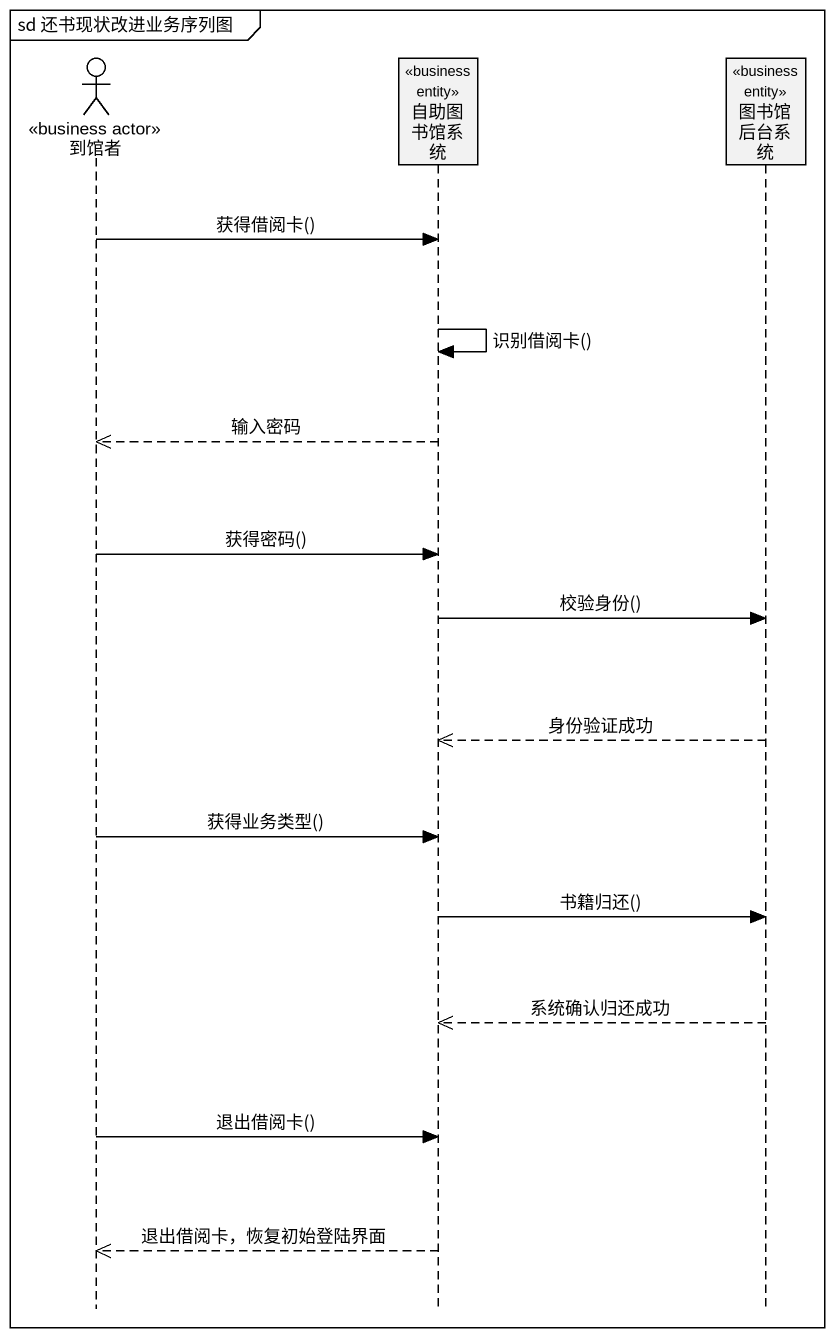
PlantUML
@startuml
mainframe sd 还书现状改进业务序列图
hide footbox
actor 到馆者 <<business actor>>
participant 自助图书馆系统 <<business entity>>
participant 图书馆后台系统 <<business entity>>

到馆者 -> 自助图书馆系统 : 获得借阅卡()
自助图书馆系统 -> 自助图书馆系统 : 识别借阅卡()
自助图书馆系统 -->> 到馆者 : 输入密码
到馆者 -> 自助图书馆系统 : 获得密码()
自助图书馆系统 -> 图书馆后台系统 : 校验身份()
图书馆后台系统 -->> 自助图书馆系统 : 身份验证成功
到馆者 -> 自助图书馆系统 : 获得业务类型()
自助图书馆系统 -> 图书馆后台系统 : 书籍归还()
图书馆后台系统 -->> 自助图书馆系统 : 系统确认归还成功
到馆者 -> 自助图书馆系统 : 退出借阅卡()
自助图书馆系统 -->> 到馆者 : 退出借阅卡，恢复初始登陆界面
@enduml
